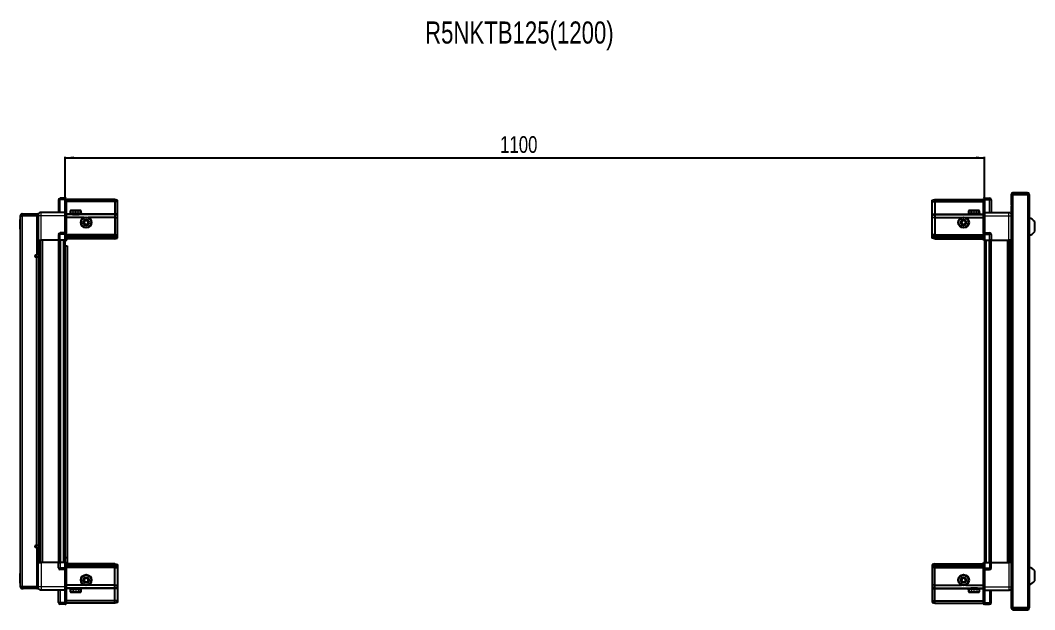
# Model space of a CAD drawing. Header units: millimetres. Extents: x 1315 to 5495, y -523 to 1632.
# Drawn here: x 2843 to 4057, y 927 to 1632 of the extents above; entities that cross this region are included whole.
import ezdxf

# ---------------------------------------------------------------- set-up
doc = ezdxf.new("R2010")
doc.units = ezdxf.units.MM
doc.layers.add('FORMAT', color=7, linetype='Continuous')
doc.styles.add('SLDTEXTSTYLE0', font='TXT', dxfattribs={"width": 0.75})
doc.dimstyles.new('SLDDIMSTYLE0', dxfattribs={"dimtxt": 20, "dimasz": 10, "dimexe": 0, "dimexo": 0.0625, "dimgap": 5, "dimtad": 2, "dimdec": 1, "dimrnd": 1e-09, "dimzin": 12, "dimdsep": 46, "dimtxsty": 'SLDTEXTSTYLE0', "dimsah": 1, "dimcen": 0.09, "dimadec": 0, "dimazin": 3, "dimtfac": 1, "dimtofl": 0, "dimtmove": 0, "dimatfit": 3, "dimfxl": 0, "dimfrac": 2, "dimtolj": 1, "dimtzin": 12, "dimarcsym": 0})

# ---------------------------------------------------------------- blocks, each defined once
blk = doc.blocks.new('_D_5')
at = {"layer": 'FORMAT'}
for p, q in [((2897, 1369.3), (2897, 1468.8)), ((3997, 1369.3), (3997, 1468.8)), ((2897, 1467.8), (3997, 1467.8))]:
    blk.add_line(p, q, dxfattribs=at)
for points in [[(2897, 1467.8), (2907, 1466.3), (2907, 1469.4)], [(3997, 1467.8), (3987, 1469.4), (3987, 1466.3)]]:
    blk.add_solid(points, dxfattribs=at)
at = {"layer": 'FORMAT', "insert": (3417.4, 1493.6), "char_height": 20, "attachment_point": 1, "style": 'SLDTEXTSTYLE0'}
blk.add_mtext('1100', dxfattribs=at)

msp = doc.modelspace()

# ---------------------------------------------------------------- linework, layer by layer
at = {"color": 7, "linetype": 'Continuous', "lineweight": 25}
for p, q in [((4028.83, 1423.72), (4028.83, 1411.32)), ((4030.33, 1423.72), (4030.33, 1411.32)), ((4030.83, 1410.82), (4030.83, 1423.72)), ((4030.83, 1423.72), (4048.23, 1423.72)), ((4048.23, 1425.82), (4030.93, 1425.82)), ((4048.23, 1424.32), (4030.93, 1424.32)), ((4048.23, 1424.32), (4048.23, 1425.82)), ((4048.23, 1423.72), (4050.33, 1423.72)), ((4050.33, 1423.72), (4050.33, 928.92)), ((2889.13, 1417.32), (2889.13, 1402.32)), ((2897.13, 1419.32), (2891.13, 1419.32)), ((2897.13, 1419.32), (2897.46, 1419.32)), ((2897.13, 1419.32), (2897.13, 1417.32)), ((2897.13, 1402.52), (2897.13, 1417.32)), ((2897.13, 1402.52), (2897.13, 1417.32)), ((2898.33, 1418.82), (2897.46, 1419.32)), ((2898.33, 1417.32), (2898.33, 1418.82)), ((2956.63, 1417.82), (2898.33, 1417.82)), ((2898.33, 1417.32), (2898.33, 1402.52)), ((2956.63, 1415.32), (2898.33, 1415.32)), ((2956.63, 1417.82), (2956.63, 1415.32)), ((2959.63, 1417.02), (2956.63, 1417.82)), ((2956.63, 1415.32), (2956.63, 1400.82)), ((2959.63, 1415.17), (2956.63, 1415.32)), ((2959.63, 1415.17), (2959.63, 1417.02)), ((2959.63, 1400.82), (2959.63, 1415.17)), ((3934.33, 1417.02), (3937.33, 1417.82)), ((3934.33, 1415.17), (3934.33, 1417.02)), ((3934.33, 1415.17), (3937.33, 1415.32)), ((3934.33, 1400.82), (3934.33, 1415.17)), ((3937.33, 1417.82), (3937.33, 1415.32)), ((3937.33, 1417.82), (3995.63, 1417.82)), ((3937.33, 1415.32), (3937.33, 1400.82)), ((3937.33, 1415.32), (3995.63, 1415.32)), ((3996.49, 1419.32), (3995.63, 1418.82)), ((3996.49, 1419.32), (3995.63, 1418.82)), ((3995.63, 1418.82), (3995.63, 1417.32)), ((3995.63, 1402.52), (3995.63, 1417.32)), ((3996.83, 1419.32), (3996.49, 1419.32)), ((3996.83, 1419.32), (3996.49, 1419.32)), ((3996.83, 1419.32), (3996.83, 1419.32)), ((3996.83, 1417.32), (3996.83, 1419.32)), ((3996.83, 1419.32), (4002.83, 1419.32)), ((3996.83, 1417.32), (3996.83, 1402.52)), ((4004.83, 1417.32), (4004.83, 1402.32)), ((4028.73, 1410.82), (4028.73, 941.82)), ((4028.73, 1410.82), (4030.83, 1410.82)), ((4028.83, 1411.32), (4030.33, 1411.32)), ((2845.13, 1398.47), (2843.63, 1398.47)), ((2843.63, 1397.97), (2843.63, 1398.47)), ((2843.63, 954.67), (2843.63, 1397.97)), ((2845.73, 1399.07), (2845.73, 1400.57)), ((2845.73, 1400.57), (2846.63, 1400.57)), ((2845.73, 1399.07), (2846.63, 1399.07)), ((2845.73, 1398.57), (2863.13, 1398.57)), ((2846.63, 1399.07), (2846.63, 1400.57)), ((2846.63, 1400.57), (2863.13, 1400.57)), ((2846.63, 1399.07), (2863.13, 1399.07)), ((2863.13, 1399.07), (2863.13, 1400.57)), ((2864.63, 1398.57), (2863.13, 1398.57)), ((2863.13, 1398.57), (2863.13, 1351.07)), ((2864.63, 1398.32), (2864.63, 1369.32)), ((2897.13, 1402.32), (2868.13, 1402.32)), ((2897.13, 1402.32), (2897.13, 1402.52)), ((2897.13, 1402.32), (2898.33, 1402.32)), ((2897.13, 1398.32), (2897.13, 1402.32)), ((2897.13, 1378.02), (2897.13, 1398.32)), ((2898.33, 1402.52), (2898.33, 1402.32)), ((2898.33, 1402.32), (2898.33, 1398.32)), ((2956.63, 1399.82), (2898.33, 1399.82)), ((2898.33, 1398.32), (2898.33, 1378.02)), ((2919.63, 1396.32), (2898.33, 1396.32)), ((2903.13, 1404.22), (2903.13, 1401.82)), ((2903.13, 1401.82), (2903.13, 1401.32)), ((2903.13, 1401.32), (2903.26, 1401.32)), ((2903.45, 1401.82), (2903.26, 1401.82)), ((2903.26, 1401.82), (2903.26, 1401.32)), ((2903.26, 1401.32), (2903.45, 1401.32)), ((2903.45, 1401.82), (2903.45, 1401.32)), ((2903.45, 1401.32), (2903.98, 1401.32)), ((2903.93, 1405.02), (2911.09, 1405.02)), ((2904.38, 1401.82), (2903.98, 1401.82)), ((2903.98, 1401.82), (2903.98, 1401.32)), ((2903.98, 1401.32), (2904.38, 1401.32)), ((2904.38, 1401.82), (2904.38, 1401.32)), ((2904.38, 1401.32), (2905.25, 1401.32)), ((2905.23, 1401.32), (2905.23, 1401.22)), ((2905.23, 1401.22), (2914.03, 1401.22)), ((2905.82, 1401.82), (2905.25, 1401.82)), ((2905.25, 1401.82), (2905.25, 1401.32)), ((2905.25, 1401.32), (2905.82, 1401.32)), ((2905.63, 1400.82), (2906.32, 1400.34)), ((2905.63, 1400.82), (2910.66, 1400.82)), ((2906.32, 1400.34), (2905.63, 1399.86)), ((2905.63, 1399.86), (2905.63, 1399.82)), ((2905.63, 1399.86), (2910.66, 1399.86)), ((2905.82, 1401.82), (2905.82, 1401.32)), ((2905.82, 1401.32), (2906.95, 1401.32)), ((2906.32, 1400.34), (2910.48, 1400.34)), ((2907.64, 1401.82), (2906.95, 1401.82)), ((2906.95, 1401.82), (2906.95, 1401.32)), ((2906.95, 1401.32), (2907.64, 1401.32)), ((2907.64, 1401.82), (2907.64, 1401.32)), ((2907.64, 1401.32), (2908.91, 1401.32)), ((2909.65, 1401.82), (2908.91, 1401.82)), ((2908.91, 1401.82), (2908.91, 1401.32)), ((2908.91, 1401.32), (2909.14, 1401.32)), ((2909.14, 1401.82), (2909.14, 1401.32)), ((2909.64, 1401.82), (2909.64, 1401.32)), ((2909.64, 1401.32), (2909.65, 1401.32)), ((2909.65, 1401.82), (2909.65, 1401.32)), ((2909.65, 1401.32), (2910.94, 1401.32)), ((2910.48, 1400.34), (2912.94, 1400.34)), ((2910.66, 1400.82), (2913.63, 1400.82)), ((2910.66, 1399.86), (2913.63, 1399.86)), ((2911.65, 1401.82), (2910.94, 1401.82)), ((2910.94, 1401.82), (2910.94, 1401.32)), ((2911, 1401.82), (2911, 1401.32)), ((2911, 1401.32), (2911.65, 1401.32)), ((2911.09, 1405.02), (2915.33, 1405.02)), ((2911.65, 1401.82), (2911.65, 1401.32)), ((2911.65, 1401.32), (2912.84, 1401.32)), ((2913.46, 1401.82), (2912.84, 1401.82)), ((2912.84, 1401.82), (2912.84, 1401.32)), ((2912.84, 1401.32), (2913.46, 1401.32)), ((2912.94, 1400.34), (2913.63, 1400.82)), ((2913.63, 1399.86), (2912.94, 1400.34)), ((2913.46, 1401.82), (2913.46, 1401.32)), ((2913.46, 1401.32), (2914.43, 1401.32)), ((2913.63, 1399.82), (2913.63, 1399.86)), ((2914.03, 1401.22), (2914.03, 1401.32)), ((2914.9, 1401.82), (2914.43, 1401.82)), ((2914.43, 1401.82), (2914.43, 1401.32)), ((2914.43, 1401.32), (2914.9, 1401.32)), ((2914.9, 1401.82), (2914.9, 1401.32)), ((2914.9, 1401.32), (2915.55, 1401.32)), ((2915.82, 1401.82), (2915.55, 1401.82)), ((2915.55, 1401.82), (2915.55, 1401.32)), ((2915.55, 1401.32), (2915.82, 1401.32)), ((2915.82, 1401.82), (2915.82, 1401.32)), ((2915.82, 1401.32), (2916.09, 1401.32)), ((2916.13, 1401.82), (2916.09, 1401.82)), ((2916.09, 1401.82), (2916.09, 1401.32)), ((2916.09, 1401.32), (2916.13, 1401.32)), ((2916.13, 1401.82), (2916.13, 1404.22)), ((2916.13, 1401.82), (2916.13, 1401.32)), ((2956.63, 1396.32), (2924.63, 1396.32)), ((2956.63, 1400.82), (2956.63, 1399.82)), ((2956.63, 1399.82), (2956.63, 1396.32)), ((2959.63, 1399.02), (2956.63, 1399.82)), ((2956.63, 1396.32), (2956.63, 1375.82)), ((2956.63, 1396.32), (2959.63, 1395.99)), ((2959.63, 1399.02), (2959.63, 1400.82)), ((2959.63, 1395.99), (2959.63, 1399.02)), ((2959.63, 1375.82), (2959.63, 1395.99)), ((3934.33, 1399.02), (3934.33, 1400.82)), ((3934.33, 1399.02), (3937.33, 1399.82)), ((3934.33, 1395.99), (3934.33, 1399.02)), ((3937.33, 1396.32), (3934.33, 1395.99)), ((3934.33, 1375.82), (3934.33, 1395.99)), ((3937.33, 1400.82), (3937.33, 1399.82)), ((3937.33, 1399.82), (3937.33, 1396.32)), ((3937.33, 1399.82), (3995.63, 1399.82)), ((3937.33, 1396.32), (3937.33, 1375.82)), ((3937.33, 1396.32), (3969.33, 1396.32)), ((3974.33, 1396.32), (3995.63, 1396.32)), ((3977.83, 1404.22), (3977.83, 1401.32)), ((3977.83, 1401.32), (3977.86, 1401.32)), ((3977.98, 1401.82), (3977.86, 1401.82)), ((3977.86, 1401.82), (3977.86, 1401.32)), ((3977.86, 1401.32), (3977.98, 1401.32)), ((3977.98, 1401.82), (3977.98, 1401.32)), ((3977.98, 1401.32), (3978.39, 1401.32)), ((3978.73, 1401.82), (3978.39, 1401.82)), ((3978.39, 1401.82), (3978.39, 1401.32)), ((3978.39, 1401.32), (3978.73, 1401.32)), ((3978.63, 1405.02), (3990.03, 1405.02)), ((3978.73, 1401.82), (3978.73, 1401.32)), ((3978.73, 1401.32), (3979.51, 1401.32)), ((3980.03, 1401.82), (3979.51, 1401.82)), ((3979.51, 1401.82), (3979.51, 1401.32)), ((3979.51, 1401.32), (3980.03, 1401.32)), ((3979.93, 1401.32), (3979.93, 1401.22)), ((3979.93, 1401.22), (3988.73, 1401.22)), ((3980.03, 1401.82), (3980.03, 1401.32)), ((3980.03, 1401.32), (3981.09, 1401.32)), ((3980.33, 1400.82), (3981.02, 1400.34)), ((3980.33, 1400.82), (3988.33, 1400.82)), ((3981.02, 1400.34), (3980.33, 1399.86)), ((3980.33, 1399.86), (3980.33, 1399.82)), ((3980.33, 1399.86), (3988.33, 1399.86)), ((3981.02, 1400.34), (3987.64, 1400.34)), ((3981.75, 1401.82), (3981.09, 1401.82)), ((3981.09, 1401.82), (3981.09, 1401.32)), ((3981.09, 1401.32), (3981.75, 1401.32)), ((3981.75, 1401.82), (3981.75, 1401.32)), ((3981.75, 1401.32), (3982.99, 1401.32)), ((3983.72, 1401.82), (3982.99, 1401.82)), ((3982.99, 1401.82), (3982.99, 1401.32)), ((3982.99, 1401.32), (3983.42, 1401.32)), ((3983.42, 1401.82), (3983.42, 1401.32)), ((3983.72, 1401.82), (3983.72, 1401.32)), ((3983.72, 1401.32), (3985.02, 1401.32)), ((3985.75, 1401.82), (3985.02, 1401.82)), ((3985.02, 1401.82), (3985.02, 1401.32)), ((3985.29, 1401.82), (3985.29, 1401.32)), ((3985.29, 1401.32), (3985.75, 1401.32)), ((3985.75, 1401.82), (3985.75, 1401.32)), ((3985.75, 1401.32), (3986.98, 1401.32)), ((3987.64, 1401.82), (3986.98, 1401.82)), ((3986.98, 1401.82), (3986.98, 1401.32)), ((3986.98, 1401.32), (3987.64, 1401.32)), ((3987.64, 1401.82), (3987.64, 1401.32)), ((3987.64, 1401.32), (3988.69, 1401.32)), ((3987.64, 1400.34), (3988.33, 1400.82)), ((3988.33, 1399.86), (3987.64, 1400.34)), ((3988.33, 1399.82), (3988.33, 1399.86)), ((3989.21, 1401.82), (3988.69, 1401.82)), ((3988.69, 1401.82), (3988.69, 1401.32)), ((3988.69, 1401.32), (3989.21, 1401.32)), ((3988.73, 1401.22), (3988.73, 1401.32)), ((3989.21, 1401.82), (3989.21, 1401.32)), ((3989.21, 1401.32), (3989.96, 1401.32)), ((3990.29, 1401.82), (3989.96, 1401.82)), ((3989.96, 1401.82), (3989.96, 1401.32)), ((3989.96, 1401.32), (3990.29, 1401.32)), ((3990.29, 1401.82), (3990.29, 1401.32)), ((3990.29, 1401.32), (3990.69, 1401.32)), ((3990.8, 1401.82), (3990.69, 1401.82)), ((3990.69, 1401.82), (3990.69, 1401.32)), ((3990.69, 1401.32), (3990.8, 1401.32)), ((3990.8, 1401.82), (3990.8, 1401.32)), ((3990.8, 1401.32), (3990.83, 1401.32)), ((3990.83, 1401.32), (3990.83, 1404.22)), ((3995.63, 1402.32), (3995.63, 1402.52)), ((3996.83, 1402.32), (3995.63, 1402.32)), ((3995.63, 1398.32), (3995.63, 1402.32)), ((3995.63, 1378.02), (3995.63, 1398.32)), ((3996.83, 1402.52), (3996.83, 1402.32)), ((3996.83, 1402.32), (3996.83, 1398.32)), ((3996.83, 1402.32), (4025.83, 1402.32)), ((3996.83, 1398.32), (3996.83, 1378.02)), ((2843.63, 1393.96), (2843.33, 1393.96)), ((2843.33, 1382.39), (2843.33, 1393.96)), ((4056.93, 1379.32), (4056.93, 1391.32)), ((2843.33, 1382.39), (2843.63, 1382.39)), ((2863.13, 1372.07), (2864.63, 1372.07)), ((2889.13, 1375.82), (2889.13, 1369.32)), ((2897.13, 1377.82), (2891.13, 1377.82)), ((2897.13, 1377.82), (2897.13, 1378.02)), ((2897.13, 1377.82), (2897.13, 1375.82)), ((2897.13, 1377.82), (2898.33, 1377.82)), ((2897.13, 1369.32), (2897.13, 1375.82)), ((2897.13, 1369.32), (2897.13, 1375.82)), ((2897.46, 1369.32), (2897.46, 1375.82)), ((2898.33, 1378.02), (2898.33, 1377.82)), ((2898.33, 1377.15), (2898.33, 1377.82)), ((2898.33, 1377.15), (2898.33, 1369.32)), ((2956.63, 1374.82), (2898.33, 1374.82)), ((2956.63, 1373.82), (2898.33, 1373.82)), ((2956.63, 1372.32), (2898.33, 1372.32)), ((2956.63, 1375.82), (2956.63, 1374.82)), ((2956.63, 1374.82), (2956.63, 1373.82)), ((2956.63, 1374.82), (2959.63, 1374.02)), ((2956.63, 1373.82), (2956.63, 1372.32)), ((2956.63, 1373.82), (2959.63, 1373.28)), ((2956.63, 1372.32), (2959.63, 1372.78)), ((2956.63, 1372.32), (2956.63, 1370.82)), ((2956.63, 1370.82), (2959.63, 1371.63)), ((2959.63, 1374.02), (2959.63, 1375.82)), ((2959.63, 1373.28), (2959.63, 1374.02)), ((2959.63, 1372.78), (2959.63, 1373.28)), ((2959.63, 1371.63), (2959.63, 1372.78)), ((3934.33, 1374.02), (3934.33, 1375.82)), ((3937.33, 1374.82), (3934.33, 1374.02)), ((3934.33, 1373.28), (3934.33, 1374.02)), ((3937.33, 1373.82), (3934.33, 1373.28)), ((3934.33, 1372.78), (3934.33, 1373.28)), ((3934.33, 1371.63), (3934.33, 1372.78)), ((3937.33, 1372.32), (3934.33, 1372.78)), ((3937.33, 1370.82), (3934.33, 1371.63)), ((3937.33, 1375.82), (3937.33, 1374.82)), ((3937.33, 1374.82), (3937.33, 1373.82)), ((3937.33, 1374.82), (3995.63, 1374.82)), ((3937.33, 1373.82), (3937.33, 1372.32)), ((3937.33, 1373.82), (3995.63, 1373.82)), ((3937.33, 1372.32), (3937.33, 1370.82)), ((3937.33, 1372.32), (3995.63, 1372.32)), ((3995.63, 1377.82), (3995.63, 1378.02)), ((3996.83, 1377.82), (3995.63, 1377.82)), ((3995.63, 1377.82), (3995.63, 1377.15)), ((3995.63, 1369.32), (3995.63, 1377.15)), ((3996.49, 1375.82), (3996.49, 1369.32)), ((3996.83, 1378.02), (3996.83, 1377.82)), ((3996.83, 1375.82), (3996.83, 1377.82)), ((3996.83, 1377.82), (4002.83, 1377.82)), ((3996.83, 1375.82), (3996.83, 1377.82)), ((3996.83, 1375.82), (3996.83, 1369.32)), ((4004.83, 1375.82), (4004.83, 1369.32)), ((2864.63, 1369.32), (2863.13, 1369.32)), ((2865.28, 983.32), (2865.28, 1369.32)), ((2867.07, 1369.32), (2867.07, 983.32)), ((2867.1, 1369.32), (2867.1, 983.32)), ((2889.13, 1369.32), (2868.13, 1369.32)), ((2889.13, 1369.32), (2891.13, 1369.32)), ((2889.78, 983.32), (2889.78, 1369.32)), ((2897.13, 1369.32), (2891.13, 1369.32)), ((2896.98, 983.32), (2896.98, 1369.32)), ((2896.98, 1362.32), (2899.48, 1362.32)), ((2897.13, 1369.32), (2897.46, 1369.32)), ((2897.13, 1369.32), (2897.13, 1369.32)), ((2898.33, 1369.32), (2897.46, 1369.32)), ((2897.46, 1369.32), (2897.46, 1369.32)), ((2956.63, 1370.82), (2898.33, 1370.82)), ((2899.48, 1362.32), (2899.48, 988.82)), ((3937.33, 1370.82), (3995.63, 1370.82)), ((3996.49, 1369.32), (3995.63, 1369.32)), ((3996.83, 1369.32), (3996.49, 1369.32)), ((3996.83, 1369.32), (4002.83, 1369.32)), ((3996.98, 1369.32), (3996.98, 983.32)), ((4004.83, 1369.32), (4002.83, 1369.32)), ((4004.18, 1369.32), (4004.18, 983.32)), ((4004.83, 1369.32), (4025.83, 1369.32)), ((4026.85, 983.32), (4026.85, 1369.32)), ((4026.88, 983.32), (4026.88, 1369.32)), ((4028.68, 1369.32), (4028.68, 983.32)), ((2863.13, 1351.07), (2861.78, 1351.07)), ((2861.78, 1349.07), (2862.53, 1349.07)), ((2862.53, 1349.07), (2864.63, 1349.07)), ((2864.63, 1349.07), (2864.63, 1003.57)), ((2862.53, 1003.57), (2861.78, 1003.57)), ((2861.78, 1001.57), (2863.13, 1001.57)), ((2864.63, 1003.57), (2862.53, 1003.57)), ((2863.13, 1001.57), (2863.13, 954.07)), ((2864.63, 983.32), (2863.13, 983.32)), ((2864.63, 954.32), (2864.63, 983.32)), ((2889.13, 983.32), (2868.13, 983.32)), ((2889.13, 976.82), (2889.13, 983.32)), ((2889.13, 983.32), (2891.13, 983.32)), ((2897.13, 983.32), (2891.13, 983.32)), ((2899.48, 988.82), (2896.98, 988.82)), ((2897.13, 976.82), (2897.13, 983.32)), ((2897.13, 983.32), (2897.46, 983.32)), ((2897.46, 976.82), (2897.46, 983.32)), ((2897.46, 983.32), (2898.33, 983.32)), ((2898.33, 983.32), (2898.33, 975.5)), ((2899.48, 988.82), (2899.48, 981.82)), ((3995.63, 975.5), (3995.63, 983.32)), ((3995.63, 983.32), (3996.49, 983.32)), ((3996.49, 983.32), (3996.49, 983.32)), ((3996.49, 983.32), (3996.49, 976.82)), ((3996.83, 983.32), (3996.49, 983.32)), ((3996.83, 983.32), (3996.83, 976.82)), ((3996.83, 983.32), (3996.83, 983.32)), ((3996.83, 983.32), (3996.83, 976.82)), ((3996.83, 983.32), (4002.83, 983.32)), ((4004.83, 983.32), (4002.83, 983.32)), ((4004.83, 976.82), (4004.83, 983.32)), ((4004.83, 983.32), (4025.83, 983.32)), ((2864.63, 980.57), (2863.13, 980.57)), ((2897.13, 974.82), (2891.13, 974.82)), ((2897.13, 976.82), (2897.13, 974.82)), ((2897.13, 976.82), (2897.13, 974.82)), ((2897.13, 974.82), (2898.33, 974.82)), ((2897.13, 974.62), (2897.13, 974.82)), ((2897.13, 954.32), (2897.13, 974.62)), ((2956.63, 981.82), (2898.33, 981.82)), ((2956.63, 980.32), (2898.33, 980.32)), ((2956.63, 978.82), (2898.33, 978.82)), ((2956.63, 977.82), (2898.33, 977.82)), ((2898.33, 974.82), (2898.33, 975.5)), ((2898.33, 974.82), (2898.33, 974.62)), ((2898.33, 974.62), (2898.33, 954.32)), ((2956.63, 980.32), (2956.63, 981.82)), ((2956.63, 981.82), (2959.63, 981.02)), ((2956.63, 978.82), (2956.63, 980.32)), ((2956.63, 980.32), (2959.63, 979.87)), ((2956.63, 978.82), (2959.63, 979.37)), ((2956.63, 977.82), (2956.63, 978.82)), ((2956.63, 977.82), (2959.63, 978.63)), ((2956.63, 976.82), (2956.63, 977.82)), ((2956.63, 956.32), (2956.63, 976.82)), ((2959.63, 981.02), (2959.63, 979.87)), ((2959.63, 979.87), (2959.63, 979.37)), ((2959.63, 979.37), (2959.63, 978.63)), ((2959.63, 978.63), (2959.63, 976.82)), ((2959.63, 976.82), (2959.63, 956.66)), ((3937.33, 981.82), (3934.33, 981.02)), ((3934.33, 981.02), (3934.33, 979.87)), ((3937.33, 980.32), (3934.33, 979.87)), ((3934.33, 979.87), (3934.33, 979.37)), ((3937.33, 978.82), (3934.33, 979.37)), ((3934.33, 979.37), (3934.33, 978.63)), ((3937.33, 977.82), (3934.33, 978.63)), ((3934.33, 978.63), (3934.33, 976.82)), ((3934.33, 976.82), (3934.33, 956.66)), ((3937.33, 980.32), (3937.33, 981.82)), ((3937.33, 981.82), (3995.63, 981.82)), ((3937.33, 978.82), (3937.33, 980.32)), ((3937.33, 980.32), (3995.63, 980.32)), ((3937.33, 978.82), (3995.63, 978.82)), ((3937.33, 977.82), (3937.33, 978.82)), ((3937.33, 977.82), (3995.63, 977.82)), ((3937.33, 976.82), (3937.33, 977.82)), ((3937.33, 956.32), (3937.33, 976.82)), ((3995.63, 975.5), (3995.63, 974.82)), ((3996.83, 974.82), (3995.63, 974.82)), ((3995.63, 974.62), (3995.63, 974.82)), ((3995.63, 954.32), (3995.63, 974.62)), ((3996.83, 974.82), (3996.83, 976.82)), ((3996.83, 974.82), (3996.83, 974.62)), ((3996.83, 974.82), (4002.83, 974.82)), ((3996.83, 974.62), (3996.83, 954.32)), ((4056.93, 961.32), (4056.93, 973.32)), ((2843.63, 970.26), (2843.33, 970.26)), ((2843.33, 960.58), (2843.33, 970.26)), ((2843.33, 958.69), (2843.33, 960.58)), ((2843.33, 958.69), (2843.63, 958.69)), ((2843.63, 954.17), (2843.63, 954.67)), ((2845.13, 954.17), (2843.63, 954.17)), ((2863.13, 954.07), (2845.73, 954.07)), ((2845.73, 953.57), (2845.73, 952.07)), ((2845.73, 953.57), (2846.63, 953.57)), ((2845.73, 952.07), (2846.63, 952.07)), ((2846.63, 953.57), (2846.63, 952.07)), ((2863.13, 953.57), (2846.63, 953.57)), ((2863.13, 952.07), (2846.63, 952.07)), ((2863.13, 954.07), (2864.63, 954.07)), ((2863.13, 953.57), (2863.13, 952.07)), ((2897.13, 950.32), (2868.13, 950.32)), ((2889.13, 935.32), (2889.13, 950.32)), ((2897.13, 950.32), (2897.13, 954.32)), ((2897.13, 950.32), (2898.33, 950.32)), ((2897.13, 950.12), (2897.13, 950.32)), ((2897.13, 935.32), (2897.13, 950.12)), ((2919.63, 956.32), (2898.33, 956.32)), ((2898.33, 954.32), (2898.33, 950.32)), ((2956.63, 952.82), (2898.33, 952.82)), ((2898.33, 950.32), (2898.33, 950.12)), ((2898.33, 950.12), (2898.33, 935.32)), ((2903.13, 951.32), (2903.13, 948.42)), ((2903.22, 951.32), (2903.13, 951.32)), ((2903.22, 950.82), (2903.22, 951.32)), ((2903.39, 951.32), (2903.22, 951.32)), ((2903.22, 950.82), (2903.39, 950.82)), ((2903.39, 950.82), (2903.39, 951.32)), ((2903.88, 951.32), (2903.39, 951.32)), ((2903.88, 950.82), (2903.88, 951.32)), ((2904.26, 951.32), (2903.88, 951.32)), ((2903.88, 950.82), (2904.26, 950.82)), ((2904.08, 947.62), (2903.93, 947.62)), ((2915.33, 947.62), (2904.08, 947.62)), ((2904.26, 950.82), (2904.26, 951.32)), ((2905.1, 951.32), (2904.26, 951.32)), ((2905.1, 950.82), (2905.1, 951.32)), ((2905.66, 951.32), (2905.1, 951.32)), ((2905.1, 950.82), (2905.66, 950.82)), ((2905.23, 951.42), (2905.23, 951.32)), ((2910.62, 951.42), (2905.23, 951.42)), ((2905.63, 952.82), (2905.63, 952.79)), ((2905.63, 952.79), (2906.32, 952.31)), ((2905.73, 952.79), (2905.63, 952.79)), ((2906.32, 952.31), (2905.63, 951.82)), ((2905.73, 951.82), (2905.63, 951.82)), ((2905.66, 950.82), (2905.66, 951.32)), ((2906.76, 951.32), (2905.66, 951.32)), ((2913.63, 952.79), (2905.73, 952.79)), ((2913.63, 951.82), (2905.73, 951.82)), ((2906.4, 952.31), (2906.32, 952.31)), ((2912.94, 952.31), (2906.4, 952.31)), ((2906.76, 950.82), (2906.76, 951.32)), ((2907.44, 951.32), (2906.76, 951.32)), ((2906.76, 950.82), (2907.44, 950.82)), ((2907.44, 950.82), (2907.44, 951.32)), ((2908.71, 951.32), (2907.44, 951.32)), ((2908.71, 950.82), (2908.71, 951.32)), ((2909, 951.32), (2908.71, 951.32)), ((2908.71, 950.82), (2909.44, 950.82)), ((2909, 950.82), (2909, 951.32)), ((2909.44, 950.82), (2909.44, 951.32)), ((2910.74, 951.32), (2909.44, 951.32)), ((2914.03, 951.42), (2910.62, 951.42)), ((2910.74, 950.82), (2910.74, 951.32)), ((2910.74, 950.82), (2911.46, 950.82)), ((2910.87, 950.82), (2910.87, 951.32)), ((2911.46, 951.32), (2910.87, 951.32)), ((2911.46, 950.82), (2911.46, 951.32)), ((2912.66, 951.32), (2911.46, 951.32)), ((2912.66, 950.82), (2912.66, 951.32)), ((2913.3, 951.32), (2912.66, 951.32)), ((2912.66, 950.82), (2913.3, 950.82)), ((2912.94, 952.31), (2913.63, 952.79)), ((2913.63, 951.82), (2912.94, 952.31)), ((2913.3, 950.82), (2913.3, 951.32)), ((2914.29, 951.32), (2913.3, 951.32)), ((2913.63, 952.79), (2913.63, 952.82)), ((2914.03, 951.32), (2914.03, 951.42)), ((2914.29, 950.82), (2914.29, 951.32)), ((2914.77, 951.32), (2914.29, 951.32)), ((2914.29, 950.82), (2914.77, 950.82)), ((2914.77, 950.82), (2914.77, 951.32)), ((2915.46, 951.32), (2914.77, 951.32)), ((2915.46, 950.82), (2915.46, 951.32)), ((2915.75, 951.32), (2915.46, 951.32)), ((2915.46, 950.82), (2915.75, 950.82)), ((2915.75, 950.82), (2915.75, 951.32)), ((2916.06, 951.32), (2915.75, 951.32)), ((2916.06, 950.82), (2916.06, 951.32)), ((2916.12, 951.32), (2916.06, 951.32)), ((2916.06, 950.82), (2916.12, 950.82)), ((2916.12, 950.82), (2916.12, 951.32)), ((2916.13, 951.32), (2916.12, 951.32)), ((2916.13, 948.42), (2916.13, 951.32)), ((2956.63, 956.32), (2924.63, 956.32)), ((2956.63, 956.32), (2959.63, 956.66)), ((2956.63, 952.82), (2956.63, 956.32)), ((2959.63, 953.63), (2956.63, 952.82)), ((2956.63, 951.82), (2956.63, 952.82)), ((2956.63, 937.32), (2956.63, 951.82)), ((2959.63, 956.66), (2959.63, 953.63)), ((2959.63, 953.63), (2959.63, 951.82)), ((2959.63, 951.82), (2959.63, 937.48)), ((3937.33, 956.32), (3934.33, 956.66)), ((3934.33, 956.66), (3934.33, 953.63)), ((3934.33, 953.63), (3937.33, 952.82)), ((3934.33, 953.63), (3934.33, 951.82)), ((3934.33, 951.82), (3934.33, 937.48)), ((3937.33, 956.32), (3969.33, 956.32)), ((3937.33, 952.82), (3937.33, 956.32)), ((3937.33, 952.82), (3995.63, 952.82)), ((3937.33, 951.82), (3937.33, 952.82)), ((3937.33, 937.32), (3937.33, 951.82)), ((3974.33, 956.32), (3995.63, 956.32)), ((3977.83, 951.32), (3977.83, 948.42)), ((3977.85, 951.32), (3977.83, 951.32)), ((3977.85, 950.82), (3977.85, 951.32)), ((3977.94, 951.32), (3977.85, 951.32)), ((3977.85, 950.82), (3977.94, 950.82)), ((3977.94, 950.82), (3977.94, 951.32)), ((3978.32, 951.32), (3977.94, 951.32)), ((3978.32, 950.82), (3978.32, 951.32)), ((3978.63, 951.32), (3978.32, 951.32)), ((3978.32, 950.82), (3978.63, 950.82)), ((3978.63, 950.82), (3978.63, 951.32)), ((3979.37, 951.32), (3978.63, 951.32)), ((3990.03, 947.62), (3978.63, 947.62)), ((3979.37, 950.82), (3979.37, 951.32)), ((3979.88, 951.32), (3979.37, 951.32)), ((3979.37, 950.82), (3979.88, 950.82)), ((3979.88, 950.82), (3979.88, 951.32)), ((3980.92, 951.32), (3979.88, 951.32)), ((3979.93, 951.42), (3979.93, 951.32)), ((3988.73, 951.42), (3979.93, 951.42)), ((3980.33, 952.82), (3980.33, 952.79)), ((3980.33, 952.79), (3981.02, 952.31)), ((3988.33, 952.79), (3980.33, 952.79)), ((3981.02, 952.31), (3980.33, 951.82)), ((3988.33, 951.82), (3980.33, 951.82)), ((3980.92, 950.82), (3980.92, 951.32)), ((3981.57, 951.32), (3980.92, 951.32)), ((3980.92, 950.82), (3981.57, 950.82)), ((3987.64, 952.31), (3981.02, 952.31)), ((3981.57, 950.82), (3981.57, 951.32)), ((3982.79, 951.32), (3981.57, 951.32)), ((3982.79, 950.82), (3982.79, 951.32)), ((3983.29, 951.32), (3982.79, 951.32)), ((3982.79, 950.82), (3983.52, 950.82)), ((3983.29, 950.82), (3983.29, 951.32)), ((3983.52, 950.82), (3983.52, 951.32)), ((3984.82, 951.32), (3983.52, 951.32)), ((3984.82, 950.82), (3984.82, 951.32)), ((3984.82, 950.82), (3985.55, 950.82)), ((3985.16, 950.82), (3985.16, 951.32)), ((3985.55, 951.32), (3985.16, 951.32)), ((3985.55, 950.82), (3985.55, 951.32)), ((3986.8, 951.32), (3985.55, 951.32)), ((3986.8, 950.82), (3986.8, 951.32)), ((3987.46, 951.32), (3986.8, 951.32)), ((3986.8, 950.82), (3987.46, 950.82)), ((3987.46, 950.82), (3987.46, 951.32)), ((3988.54, 951.32), (3987.46, 951.32)), ((3987.64, 952.31), (3988.33, 952.79)), ((3988.33, 951.82), (3987.64, 952.31)), ((3988.33, 952.79), (3988.33, 952.82)), ((3988.54, 950.82), (3988.54, 951.32)), ((3989.07, 951.32), (3988.54, 951.32)), ((3988.54, 950.82), (3989.07, 950.82)), ((3988.73, 951.32), (3988.73, 951.42)), ((3989.07, 950.82), (3989.07, 951.32)), ((3989.86, 951.32), (3989.07, 951.32)), ((3989.86, 950.82), (3989.86, 951.32)), ((3990.21, 951.32), (3989.86, 951.32)), ((3989.86, 950.82), (3990.21, 950.82)), ((3990.21, 950.82), (3990.21, 951.32)), ((3990.64, 951.32), (3990.21, 951.32)), ((3990.64, 950.82), (3990.64, 951.32)), ((3990.78, 951.32), (3990.64, 951.32)), ((3990.64, 950.82), (3990.78, 950.82)), ((3990.78, 950.82), (3990.78, 951.32)), ((3990.83, 951.32), (3990.78, 951.32)), ((3990.83, 948.42), (3990.83, 951.32)), ((3995.63, 950.32), (3995.63, 954.32)), ((3996.83, 950.32), (3995.63, 950.32)), ((3995.63, 950.12), (3995.63, 950.32)), ((3995.63, 935.32), (3995.63, 950.12)), ((3996.83, 954.32), (3996.83, 950.32)), ((3996.83, 950.32), (3996.83, 950.12)), ((3996.83, 950.32), (4025.83, 950.32)), ((3996.83, 950.12), (3996.83, 935.32)), ((3996.83, 950.12), (3996.83, 935.32)), ((4004.83, 935.32), (4004.83, 950.32)), ((2897.13, 935.32), (2897.13, 933.32)), ((2956.63, 937.32), (2898.33, 937.32)), ((2898.33, 933.82), (2898.33, 935.32)), ((2956.63, 934.82), (2898.33, 934.82)), ((2959.63, 937.48), (2956.63, 937.32)), ((2956.63, 934.82), (2956.63, 937.32)), ((2959.63, 935.63), (2956.63, 934.82)), ((2959.63, 937.48), (2959.63, 935.63)), ((3934.33, 937.48), (3937.33, 937.32)), ((3934.33, 937.48), (3934.33, 935.63)), ((3934.33, 935.63), (3937.33, 934.82)), ((3937.33, 937.32), (3995.63, 937.32)), ((3937.33, 934.82), (3937.33, 937.32)), ((3937.33, 934.82), (3995.63, 934.82)), ((3995.63, 935.32), (3995.63, 933.82)), ((3996.83, 933.32), (3996.83, 935.32)), ((4030.83, 941.82), (4028.73, 941.82)), ((4028.83, 941.32), (4030.33, 941.32)), ((4028.83, 941.32), (4028.83, 928.92)), ((4030.33, 941.32), (4030.33, 928.92)), ((4030.83, 928.92), (4030.83, 941.82)), ((2897.13, 933.32), (2891.13, 933.32)), ((2897.13, 933.32), (2897.46, 933.32)), ((2897.13, 933.32), (2897.46, 933.32)), ((2897.13, 933.32), (2897.13, 933.32)), ((2897.46, 933.32), (2898.33, 933.82)), ((2897.46, 933.32), (2898.33, 933.82)), ((3995.63, 933.82), (3996.49, 933.32)), ((3996.83, 933.32), (3996.49, 933.32)), ((3996.83, 933.32), (4002.83, 933.32)), ((4048.23, 928.92), (4030.83, 928.92)), ((4030.93, 928.32), (4048.23, 928.32)), ((4030.93, 926.82), (4048.23, 926.82)), ((4050.33, 928.92), (4048.23, 928.92)), ((4048.23, 928.32), (4048.23, 926.82))]:
    msp.add_line(p, q, dxfattribs=at)
at = {"color": 8, "linetype": 'Continuous', "lineweight": 18}
for p, q in [((4030.33, 1423.72), (4028.83, 1423.72)), ((4030.93, 1424.32), (4030.93, 1425.82)), ((4048.23, 1423.72), (4048.23, 928.92)), ((2891.13, 1417.32), (2889.13, 1417.32)), ((2891.13, 1417.32), (2891.13, 1419.32)), ((2891.13, 1402.32), (2891.13, 1417.32)), ((2897.13, 1417.32), (2891.13, 1417.32)), ((2897.13, 1417.32), (2898.33, 1417.32)), ((3996.83, 1417.32), (3995.63, 1417.32)), ((3996.83, 1417.32), (4002.83, 1417.32)), ((4002.83, 1417.32), (4002.83, 1419.32)), ((4002.83, 1402.32), (4002.83, 1417.32)), ((4002.83, 1417.32), (4004.83, 1417.32)), ((4030.83, 1410.82), (4030.83, 941.82)), ((2845.73, 1398.57), (2845.73, 954.07)), ((2868.13, 1369.32), (2868.13, 1398.32)), ((2897.13, 1398.32), (2868.13, 1398.32)), ((2897.13, 1402.52), (2898.33, 1402.52)), ((2897.13, 1398.32), (2898.33, 1398.32)), ((2905.63, 1400.82), (2898.33, 1400.82)), ((2903.13, 1404.22), (2911.3, 1404.22)), ((2911.3, 1404.22), (2916.13, 1404.22)), ((2956.63, 1400.82), (2913.63, 1400.82)), ((2959.63, 1400.82), (2956.63, 1400.82)), ((3934.33, 1400.82), (3937.33, 1400.82)), ((3937.33, 1400.82), (3980.33, 1400.82)), ((3977.83, 1404.22), (3990.83, 1404.22)), ((3988.33, 1400.82), (3995.63, 1400.82)), ((3995.63, 1402.52), (3996.83, 1402.52)), ((3996.83, 1398.32), (3995.63, 1398.32)), ((3996.83, 1398.32), (4025.83, 1398.32)), ((4025.83, 1369.32), (4025.83, 1398.32)), ((2889.13, 1375.82), (2891.13, 1375.82)), ((2891.13, 1375.82), (2891.13, 1377.82)), ((2891.13, 1369.32), (2891.13, 1375.82)), ((2897.13, 1375.82), (2891.13, 1375.82)), ((2897.13, 1378.02), (2898.33, 1378.02)), ((2897.13, 1375.82), (2897.46, 1375.82)), ((2956.63, 1375.82), (2898.33, 1375.82)), ((2956.63, 1375.82), (2959.63, 1375.82)), ((3937.33, 1375.82), (3934.33, 1375.82)), ((3937.33, 1375.82), (3995.63, 1375.82)), ((3995.63, 1378.02), (3996.83, 1378.02)), ((3996.83, 1375.82), (3996.49, 1375.82)), ((3996.83, 1375.82), (4002.83, 1375.82)), ((4002.83, 1375.82), (4002.83, 1377.82)), ((4002.83, 1369.32), (4002.83, 1375.82)), ((4004.83, 1375.82), (4002.83, 1375.82)), ((2864.63, 1349.07), (2864.63, 1369.32)), ((2865.86, 1369.32), (2865.86, 983.32)), ((2868.31, 983.32), (2868.31, 1369.32)), ((2869.72, 1369.32), (2869.72, 983.32)), ((2889.13, 983.32), (2889.13, 1369.32)), ((2891.78, 983.32), (2891.78, 1369.32)), ((2894.98, 983.32), (2894.98, 1369.32)), ((2897.13, 1369.32), (2897.46, 1369.32)), ((3998.98, 1369.32), (3998.98, 983.32)), ((4002.18, 1369.32), (4002.18, 983.32)), ((4004.83, 1369.32), (4004.83, 983.32)), ((4024.23, 983.32), (4024.23, 1369.32)), ((4025.64, 1369.32), (4025.64, 983.32)), ((4028.09, 983.32), (4028.09, 1369.32)), ((2862.53, 1003.57), (2862.53, 1349.07)), ((2864.63, 983.32), (2864.63, 1003.57)), ((2868.13, 983.32), (2868.13, 954.32)), ((2891.13, 983.32), (2891.13, 976.82)), ((3996.83, 983.32), (3996.49, 983.32)), ((4002.83, 983.32), (4002.83, 976.82)), ((4025.83, 983.32), (4025.83, 954.32)), ((2889.13, 976.82), (2891.13, 976.82)), ((2891.13, 976.82), (2891.13, 974.82)), ((2897.13, 976.82), (2891.13, 976.82)), ((2897.13, 976.82), (2897.46, 976.82)), ((2898.33, 974.62), (2897.13, 974.62)), ((2956.63, 976.82), (2898.33, 976.82)), ((2956.63, 976.82), (2959.63, 976.82)), ((3937.33, 976.82), (3934.33, 976.82)), ((3937.33, 976.82), (3995.63, 976.82)), ((3996.83, 974.62), (3995.63, 974.62)), ((3996.83, 976.82), (3996.49, 976.82)), ((3996.83, 976.82), (4002.83, 976.82)), ((4002.83, 976.82), (4002.83, 974.82)), ((4004.83, 976.82), (4002.83, 976.82)), ((2897.13, 954.32), (2868.13, 954.32)), ((2891.13, 950.32), (2891.13, 935.32)), ((2897.13, 954.32), (2898.33, 954.32)), ((2898.33, 950.12), (2897.13, 950.12)), ((2905.63, 951.82), (2898.33, 951.82)), ((2903.3, 948.42), (2903.13, 948.42)), ((2916.13, 948.42), (2903.3, 948.42)), ((2956.63, 951.82), (2913.63, 951.82)), ((2959.63, 951.82), (2956.63, 951.82)), ((3934.33, 951.82), (3937.33, 951.82)), ((3937.33, 951.82), (3980.33, 951.82)), ((3990.83, 948.42), (3977.83, 948.42)), ((3988.33, 951.82), (3995.63, 951.82)), ((3996.83, 954.32), (3995.63, 954.32)), ((3996.83, 950.12), (3995.63, 950.12)), ((3996.83, 954.32), (4025.83, 954.32)), ((4002.83, 950.32), (4002.83, 935.32)), ((2891.13, 935.32), (2889.13, 935.32)), ((2891.13, 935.32), (2891.13, 933.32)), ((2897.13, 935.32), (2891.13, 935.32)), ((2897.13, 935.32), (2898.33, 935.32)), ((3996.83, 935.32), (3995.63, 935.32)), ((3996.83, 935.32), (4002.83, 935.32)), ((4002.83, 935.32), (4004.83, 935.32)), ((4002.83, 935.32), (4002.83, 933.32)), ((4030.33, 928.92), (4028.83, 928.92)), ((4030.93, 928.32), (4030.93, 926.82))]:
    msp.add_line(p, q, dxfattribs=at)
at = {"color": 7, "linetype": 'Continuous', "lineweight": 25}
for centre, radius in [((2922.13, 1390.32), 6.5), ((3971.83, 1390.32), 6.5), ((2922.13, 1390.32), 3.46), ((3971.83, 1390.32), 3.46), ((2922.13, 962.32), 6.5), ((2922.13, 962.32), 3.46), ((3971.83, 962.32), 6.5), ((3971.83, 962.32), 3.46)]:
    msp.add_circle(centre, radius, dxfattribs=at)
at = {"color": 8, "linetype": 'Continuous', "lineweight": 18}
for centre in [(2922.13, 1390.32), (3971.83, 1390.32), (2922.13, 962.32), (3971.83, 962.32)]:
    msp.add_circle(centre, 5.7, dxfattribs=at)
at = {"color": 7, "linetype": 'Continuous', "lineweight": 25}
for centre, radius, start, end in [((4030.93, 1423.72), 2.1, 90, 180), ((4030.93, 1423.72), 0.6, 90, 180), ((4048.23, 1423.72), 2.1, 0, 90), ((4048.23, 1423.72), 0.6, 0, 90), ((2891.13, 1417.32), 2, 90, 180), ((4002.83, 1417.32), 2, 0, 90), ((2845.63, 1398.07), 0.5, 90, 117.7907), ((2863.03, 1398.47), 0.6, 9.59407, 90), ((2863.03, 1398.47), 2.1, 32.2369, 87.2706), ((2903.93, 1404.22), 0.8, 90, 180), ((2905.23, 1400.82), 0.4, 0, 90), ((2914.03, 1400.82), 0.4, 90, 180), ((2915.33, 1404.22), 0.8, 0, 90), ((3978.63, 1404.22), 0.8, 90, 180), ((3979.93, 1400.82), 0.4, 0, 90), ((3988.73, 1400.82), 0.4, 90, 180), ((3990.03, 1404.22), 0.8, 0, 90), ((4047.3, 1384.3), 11.91, 36.1266, 75.29965), ((2922.13, 1390.32), 2.5, 161.00659, 221.00659), ((2922.13, 1390.32), 2.5, 101.00659, 161.00659), ((2922.13, 1390.32), 2.5, 221.00659, 281.00659), ((2922.13, 1390.32), 2.5, 41.00659, 101.00659), ((2922.13, 1390.32), 2.5, 281.00659, 341.00659), ((2922.13, 1390.32), 2.5, 341.00659, 41.00659), ((3971.83, 1390.32), 2.5, 120.74103, 180.74103), ((3971.83, 1390.32), 2.5, 180.74103, 240.74103), ((3971.83, 1390.32), 2.5, 60.74103, 120.74103), ((3971.83, 1390.32), 2.5, 240.74103, 300.74103), ((3971.83, 1390.32), 2.5, 0.74103, 60.74103), ((3971.83, 1390.32), 2.5, 300.74103, 0.74103), ((2891.13, 1375.82), 2, 90, 180), ((4002.83, 1375.82), 2, 0, 90), ((4047.3, 1386.35), 11.91, 284.70035, 323.8734), ((2894.48, 1371.97), 5, 300, 346.70293), ((2861.78, 1350.07), 1, 90, 270), ((2861.78, 1002.57), 1, 90, 270), ((2891.13, 976.82), 2, 180, 270), ((4002.83, 976.82), 2, 270, 0), ((4047.3, 966.3), 11.91, 36.1266, 75.29965), ((2922.13, 962.32), 2.5, 127.98423, 187.98423), ((2922.13, 962.32), 2.5, 187.98423, 247.98423), ((2922.13, 962.32), 2.5, 67.98423, 127.98423), ((2922.13, 962.32), 2.5, 247.98423, 307.98423), ((2922.13, 962.32), 2.5, 7.98423, 67.98423), ((2922.13, 962.32), 2.5, 307.98423, 7.98423), ((3971.83, 962.32), 2.5, 155.91157, 215.91157), ((3971.83, 962.32), 2.5, 95.91157, 155.91157), ((3971.83, 962.32), 2.5, 215.91157, 275.91157), ((3971.83, 962.32), 2.5, 35.91157, 95.91157), ((3971.83, 962.32), 2.5, 275.91157, 335.91157), ((3971.83, 962.32), 2.5, 335.91157, 35.91157), ((4047.3, 968.35), 11.91, 284.70035, 323.8734), ((2845.63, 954.57), 0.5, 243.58436, 270), ((2863.03, 954.17), 0.6, 270, 350.40593), ((2863.03, 954.17), 2.1, 272.7294, 327.8305), ((2903.93, 948.42), 0.8, 180, 270), ((2905.23, 951.82), 0.4, 270, 0), ((2914.03, 951.82), 0.4, 180, 270), ((2915.33, 948.42), 0.8, 270, 360), ((3978.63, 948.42), 0.8, 180, 270), ((3979.93, 951.82), 0.4, 270, 0), ((3988.73, 951.82), 0.4, 180, 270), ((3990.03, 948.42), 0.8, 270, 0), ((2891.13, 935.32), 2, 180, 270), ((4002.83, 935.32), 2, 270, 0), ((4030.93, 928.92), 2.1, 180, 270), ((4030.93, 928.92), 0.6, 180, 270), ((4048.23, 928.92), 2.1, 270, 0), ((4048.23, 928.92), 0.6, 270, 0)]:
    msp.add_arc(centre, radius, start, end, dxfattribs=at)
for centre, start_param, end_param in [((2900.92, 1375.82), 2.4188584, 3.1415927), ((3993.03, 1375.82), 0, 0.7227342), ((2900.92, 976.82), 3.1415927, 3.8643269), ((3993.03, 976.82), 5.5604511, 6.2831853)]:
    msp.add_ellipse(centre, major_axis=(3.46, 0), ratio=0.5773503, start_param=start_param, end_param=end_param, dxfattribs=at)
for points, knots in [([(2845.73, 1400.57), (2845.47, 1400.55), (2844.98, 1400.49), (2844.34, 1400.1), (2843.87, 1399.54), (2843.65, 1398.96), (2843.63, 1398.6), (2843.63, 1398.47)], [0, 0, 0, 0, 0.2302553, 0.4485219, 0.6667858, 0.8850496, 1, 1, 1, 1]), ([(2843.63, 1397.97), (2843.65, 1398.02), (2843.71, 1398.11), (2844.1, 1398.24), (2844.66, 1398.37), (2845.24, 1398.48), (2845.6, 1398.55), (2845.73, 1398.57)], [0, 0, 0, 0, 0.2302553, 0.4485219, 0.6667858, 0.8850496, 1, 1, 1, 1]), ([(2868.13, 1402.32), (2867.69, 1402.28), (2867.01, 1402.2), (2866.19, 1401.77), (2865.63, 1401.32), (2865.18, 1400.76), (2864.75, 1399.94), (2864.67, 1399.26), (2864.63, 1398.82)], [0, 0, 0, 0, 0.23945684, 0.36836066, 0.5, 0.63163934, 0.76054316, 1, 1, 1, 1]), ([(2864.63, 1398.82), (2864.63, 1398.82), (2864.63, 1398.8), (2864.63, 1398.69), (2864.63, 1398.52), (2864.63, 1398.39), (2864.63, 1398.32)], [0, 0, 0, 0, 0.2493943, 0.5003335, 0.7501667, 1, 1, 1, 1]), ([(4025.83, 1402.32), (4026.27, 1402.28), (4026.95, 1402.21), (4027.76, 1401.77), (4028.31, 1401.33), (4028.59, 1400.96), (4028.73, 1400.77)], [0, 0, 0, 0, 0.3842982, 0.5911726, 0.8024372, 1, 1, 1, 1]), ([(2919.29, 1389.77), (2919.46, 1390.26), (2919.78, 1391.17), (2920.09, 1392.08), (2920.23, 1392.5)], [0, 0, 0, 0, 0.5346859, 1, 1, 1, 1]), ([(2921.19, 1387.59), (2920.96, 1387.85), (2920.42, 1388.48), (2919.77, 1389.23), (2919.38, 1389.68), (2919.29, 1389.77)], [0, 0, 0, 0, 0.3629006, 0.8668753, 1, 1, 1, 1]), ([(2920.23, 1392.5), (2920.74, 1392.6), (2921.69, 1392.78), (2922.63, 1392.97), (2923.07, 1393.05)], [0, 0, 0, 0, 0.5346859, 1, 1, 1, 1]), ([(2924.02, 1388.14), (2923.51, 1388.05), (2922.57, 1387.86), (2921.63, 1387.68), (2921.19, 1387.59)], [0, 0, 0, 0, 0.5346859, 1, 1, 1, 1]), ([(2923.07, 1393.05), (2923.15, 1392.96), (2923.54, 1392.51), (2924.19, 1391.76), (2924.73, 1391.13), (2924.96, 1390.87)], [0, 0, 0, 0, 0.1331247, 0.6370994, 1, 1, 1, 1]), ([(2924.96, 1390.87), (2924.79, 1390.39), (2924.48, 1389.47), (2924.17, 1388.57), (2924.02, 1388.14)], [0, 0, 0, 0, 0.53468586, 1, 1, 1, 1]), ([(3969.31, 1391.73), (3969.75, 1392), (3970.58, 1392.49), (3971.41, 1392.98), (3971.79, 1393.21)], [0, 0, 0, 0, 0.5346859, 1, 1, 1, 1]), ([(3969.35, 1388.85), (3969.34, 1388.97), (3969.34, 1389.57), (3969.32, 1390.57), (3969.31, 1391.39), (3969.31, 1391.73)], [0, 0, 0, 0, 0.1331247, 0.6370994, 1, 1, 1, 1]), ([(3971.86, 1387.44), (3971.41, 1387.69), (3970.57, 1388.16), (3969.74, 1388.63), (3969.35, 1388.85)], [0, 0, 0, 0, 0.53468586, 1, 1, 1, 1]), ([(3971.79, 1393.21), (3972.24, 1392.96), (3973.08, 1392.49), (3973.92, 1392.02), (3974.31, 1391.8)], [0, 0, 0, 0, 0.5346859, 1, 1, 1, 1]), ([(3974.35, 1388.91), (3973.9, 1388.65), (3973.07, 1388.16), (3972.25, 1387.67), (3971.86, 1387.44)], [0, 0, 0, 0, 0.5346859, 1, 1, 1, 1]), ([(3974.31, 1391.8), (3974.31, 1391.45), (3974.32, 1390.63), (3974.34, 1389.64), (3974.34, 1389.04), (3974.35, 1388.91)], [0, 0, 0, 0, 0.3629006, 0.8668753, 1, 1, 1, 1]), ([(2864.63, 1369.32), (2864.67, 1369.32), (2864.74, 1369.32), (2865.35, 1369.32), (2866.23, 1369.32), (2867.22, 1369.32), (2867.87, 1369.32), (2868.13, 1369.32)], [0, 0, 0, 0, 0.2146939, 0.4293877, 0.6440816, 0.8587754, 1, 1, 1, 1]), ([(4028.68, 1369.32), (4028.64, 1369.32), (4028.42, 1369.32), (4027.7, 1369.32), (4026.74, 1369.32), (4026.09, 1369.32), (4025.83, 1369.32)], [0, 0, 0, 0, 0.0717073, 0.4209791, 0.7702508, 1, 1, 1, 1]), ([(2864.63, 983.32), (2864.67, 983.32), (2864.74, 983.32), (2865.35, 983.32), (2866.23, 983.32), (2867.22, 983.32), (2867.87, 983.32), (2868.13, 983.32)], [0, 0, 0, 0, 0.2146939, 0.4293877, 0.6440816, 0.8587754, 1, 1, 1, 1]), ([(4028.68, 983.32), (4028.64, 983.32), (4028.42, 983.32), (4027.7, 983.32), (4026.74, 983.32), (4026.09, 983.32), (4025.83, 983.32)], [0, 0, 0, 0, 0.0717073, 0.4209791, 0.7702508, 1, 1, 1, 1]), ([(2919.45, 963.41), (2919.86, 963.72), (2920.62, 964.32), (2921.37, 964.91), (2921.73, 965.18)], [0, 0, 0, 0, 0.5346859, 1, 1, 1, 1]), ([(2919.85, 960.55), (2919.83, 960.67), (2919.75, 961.26), (2919.61, 962.25), (2919.5, 963.06), (2919.45, 963.41)], [0, 0, 0, 0, 0.1331247, 0.6370994, 1, 1, 1, 1]), ([(2922.53, 959.46), (2922.05, 959.66), (2921.16, 960.02), (2920.27, 960.38), (2919.85, 960.55)], [0, 0, 0, 0, 0.5346859, 1, 1, 1, 1]), ([(2921.73, 965.18), (2922.2, 964.99), (2923.1, 964.63), (2923.99, 964.27), (2924.4, 964.1)], [0, 0, 0, 0, 0.5346859, 1, 1, 1, 1]), ([(2924.8, 961.24), (2924.4, 960.92), (2923.64, 960.33), (2922.88, 959.74), (2922.53, 959.46)], [0, 0, 0, 0, 0.5346859, 1, 1, 1, 1]), ([(2924.4, 964.1), (2924.45, 963.76), (2924.56, 962.94), (2924.7, 961.96), (2924.79, 961.37), (2924.8, 961.24)], [0, 0, 0, 0, 0.3629006, 0.8668753, 1, 1, 1, 1]), ([(3968.96, 962.03), (3969.17, 962.5), (3969.56, 963.38), (3969.95, 964.25), (3970.13, 964.66)], [0, 0, 0, 0, 0.5346859, 1, 1, 1, 1]), ([(3970.65, 959.69), (3970.35, 960.11), (3969.78, 960.89), (3969.22, 961.66), (3968.96, 962.03)], [0, 0, 0, 0, 0.5346859, 1, 1, 1, 1]), ([(3970.13, 964.66), (3970.48, 964.7), (3971.3, 964.78), (3972.29, 964.88), (3972.88, 964.95), (3973.01, 964.96)], [0, 0, 0, 0, 0.3629006, 0.8668753, 1, 1, 1, 1]), ([(3973.52, 959.99), (3973.4, 959.97), (3972.8, 959.91), (3971.81, 959.81), (3970.99, 959.72), (3970.65, 959.69)], [0, 0, 0, 0, 0.1331247, 0.6370994, 1, 1, 1, 1]), ([(3973.01, 964.96), (3973.31, 964.54), (3973.87, 963.76), (3974.44, 962.98), (3974.7, 962.62)], [0, 0, 0, 0, 0.5346859, 1, 1, 1, 1]), ([(3974.7, 962.62), (3974.49, 962.15), (3974.09, 961.27), (3973.7, 960.39), (3973.52, 959.99)], [0, 0, 0, 0, 0.5346859, 1, 1, 1, 1]), ([(2845.73, 954.07), (2845.47, 954.12), (2844.98, 954.21), (2844.34, 954.34), (2843.87, 954.47), (2843.65, 954.58), (2843.63, 954.65), (2843.63, 954.67)], [0, 0, 0, 0, 0.23025534, 0.4485219, 0.6667858, 0.88504963, 1, 1, 1, 1]), ([(2843.63, 954.17), (2843.65, 953.92), (2843.71, 953.43), (2844.1, 952.79), (2844.66, 952.32), (2845.24, 952.1), (2845.6, 952.08), (2845.73, 952.07)], [0, 0, 0, 0, 0.2302553, 0.4485219, 0.6667858, 0.8850496, 1, 1, 1, 1]), ([(2864.63, 953.82), (2864.63, 953.83), (2864.63, 953.84), (2864.63, 953.96), (2864.63, 954.13), (2864.63, 954.26), (2864.63, 954.32)], [0, 0, 0, 0, 0.2493943, 0.5003335, 0.7501667, 1, 1, 1, 1]), ([(2868.13, 950.32), (2867.69, 950.37), (2867.01, 950.44), (2866.19, 950.88), (2865.63, 951.33), (2865.18, 951.89), (2864.75, 952.71), (2864.67, 953.38), (2864.63, 953.82)], [0, 0, 0, 0, 0.23945684, 0.36836066, 0.5, 0.63163934, 0.76054316, 1, 1, 1, 1]), ([(4025.83, 950.32), (4026.27, 950.37), (4026.95, 950.44), (4027.76, 950.88), (4028.31, 951.32), (4028.59, 951.69), (4028.73, 951.87)], [0, 0, 0, 0, 0.3842982, 0.5911726, 0.8024372, 1, 1, 1, 1])]:
    msp.add_open_spline(points, degree=3, knots=knots, dxfattribs=at)
for points in [[(2845.73, 1399.07), (2845.65, 1399.06), (2845.49, 1399.05), (2845.29, 1398.91), (2845.15, 1398.71), (2845.14, 1398.55), (2845.13, 1398.47)], [(2845.13, 954.17), (2845.14, 954.09), (2845.15, 953.94), (2845.29, 953.74), (2845.49, 953.6), (2845.65, 953.58), (2845.73, 953.57)]]:
    msp.add_open_spline(points, degree=3, dxfattribs=at)
at = {"color": 8, "linetype": 'Continuous', "lineweight": 18}
for points, knots in [([(2868.13, 1398.32), (2867.69, 1398.32), (2867.01, 1398.32), (2866.19, 1398.32), (2865.63, 1398.32), (2865.18, 1398.32), (2864.75, 1398.32), (2864.67, 1398.32), (2864.63, 1398.32)], [0, 0, 0, 0, 0.2394568, 0.3683607, 0.5, 0.6316393, 0.7605432, 1, 1, 1, 1]), ([(4025.83, 1398.32), (4026.27, 1398.32), (4026.95, 1398.32), (4027.76, 1398.32), (4028.31, 1398.32), (4028.59, 1398.32), (4028.73, 1398.32)], [0, 0, 0, 0, 0.3842982, 0.5911726, 0.8024372, 1, 1, 1, 1]), ([(2868.13, 954.32), (2867.69, 954.32), (2867.01, 954.32), (2866.19, 954.32), (2865.63, 954.32), (2865.18, 954.32), (2864.75, 954.32), (2864.67, 954.32), (2864.63, 954.32)], [0, 0, 0, 0, 0.2394568, 0.3683607, 0.5, 0.6316393, 0.7605432, 1, 1, 1, 1]), ([(4025.83, 954.32), (4026.27, 954.32), (4026.95, 954.32), (4027.76, 954.32), (4028.31, 954.32), (4028.59, 954.32), (4028.73, 954.32)], [0, 0, 0, 0, 0.38429816, 0.59117259, 0.8024372, 1, 1, 1, 1])]:
    msp.add_open_spline(points, degree=3, knots=knots, dxfattribs=at)
for points in [[(2868.13, 1398.32), (2868.13, 1398.85), (2868.13, 1399.9), (2868.13, 1401.22), (2868.13, 1402.14), (2868.13, 1402.26), (2868.13, 1402.32)], [(4025.83, 1398.32), (4025.83, 1398.85), (4025.83, 1399.9), (4025.83, 1401.22), (4025.83, 1402.14), (4025.83, 1402.26), (4025.83, 1402.32)], [(2868.13, 954.32), (2868.13, 953.8), (2868.13, 952.75), (2868.13, 951.43), (2868.13, 950.5), (2868.13, 950.38), (2868.13, 950.32)], [(4025.83, 954.32), (4025.83, 953.8), (4025.83, 952.75), (4025.83, 951.43), (4025.83, 950.5), (4025.83, 950.38), (4025.83, 950.32)]]:
    msp.add_open_spline(points, degree=3, dxfattribs=at)

# ---------------------------------------------------------------- texts
at = {"layer": 'FORMAT', "insert": (3327.56, 1630.91), "char_height": 26.4583, "attachment_point": 1, "style": 'SLDTEXTSTYLE0'}
msp.add_mtext('R5NKTB125(1200)', dxfattribs=at)

# ---------------------------------------------------------------- dimensions: what is measured, and where the dimension line sits
at = {"layer": 'FORMAT'}
dim = msp.add_linear_dim(base=(3996.98, 1467.82), p1=(2896.98, 1369.32), p2=(3996.98, 1369.32), angle=0, dimstyle='SLDDIMSTYLE0', dxfattribs=at)
dim.commit()
dim.dimension.update_dxf_attribs({"geometry": '_D_5', "text_midpoint": (3446.98, 1467.82), "dimtype": 160})

doc.saveas('drawing.dxf')
